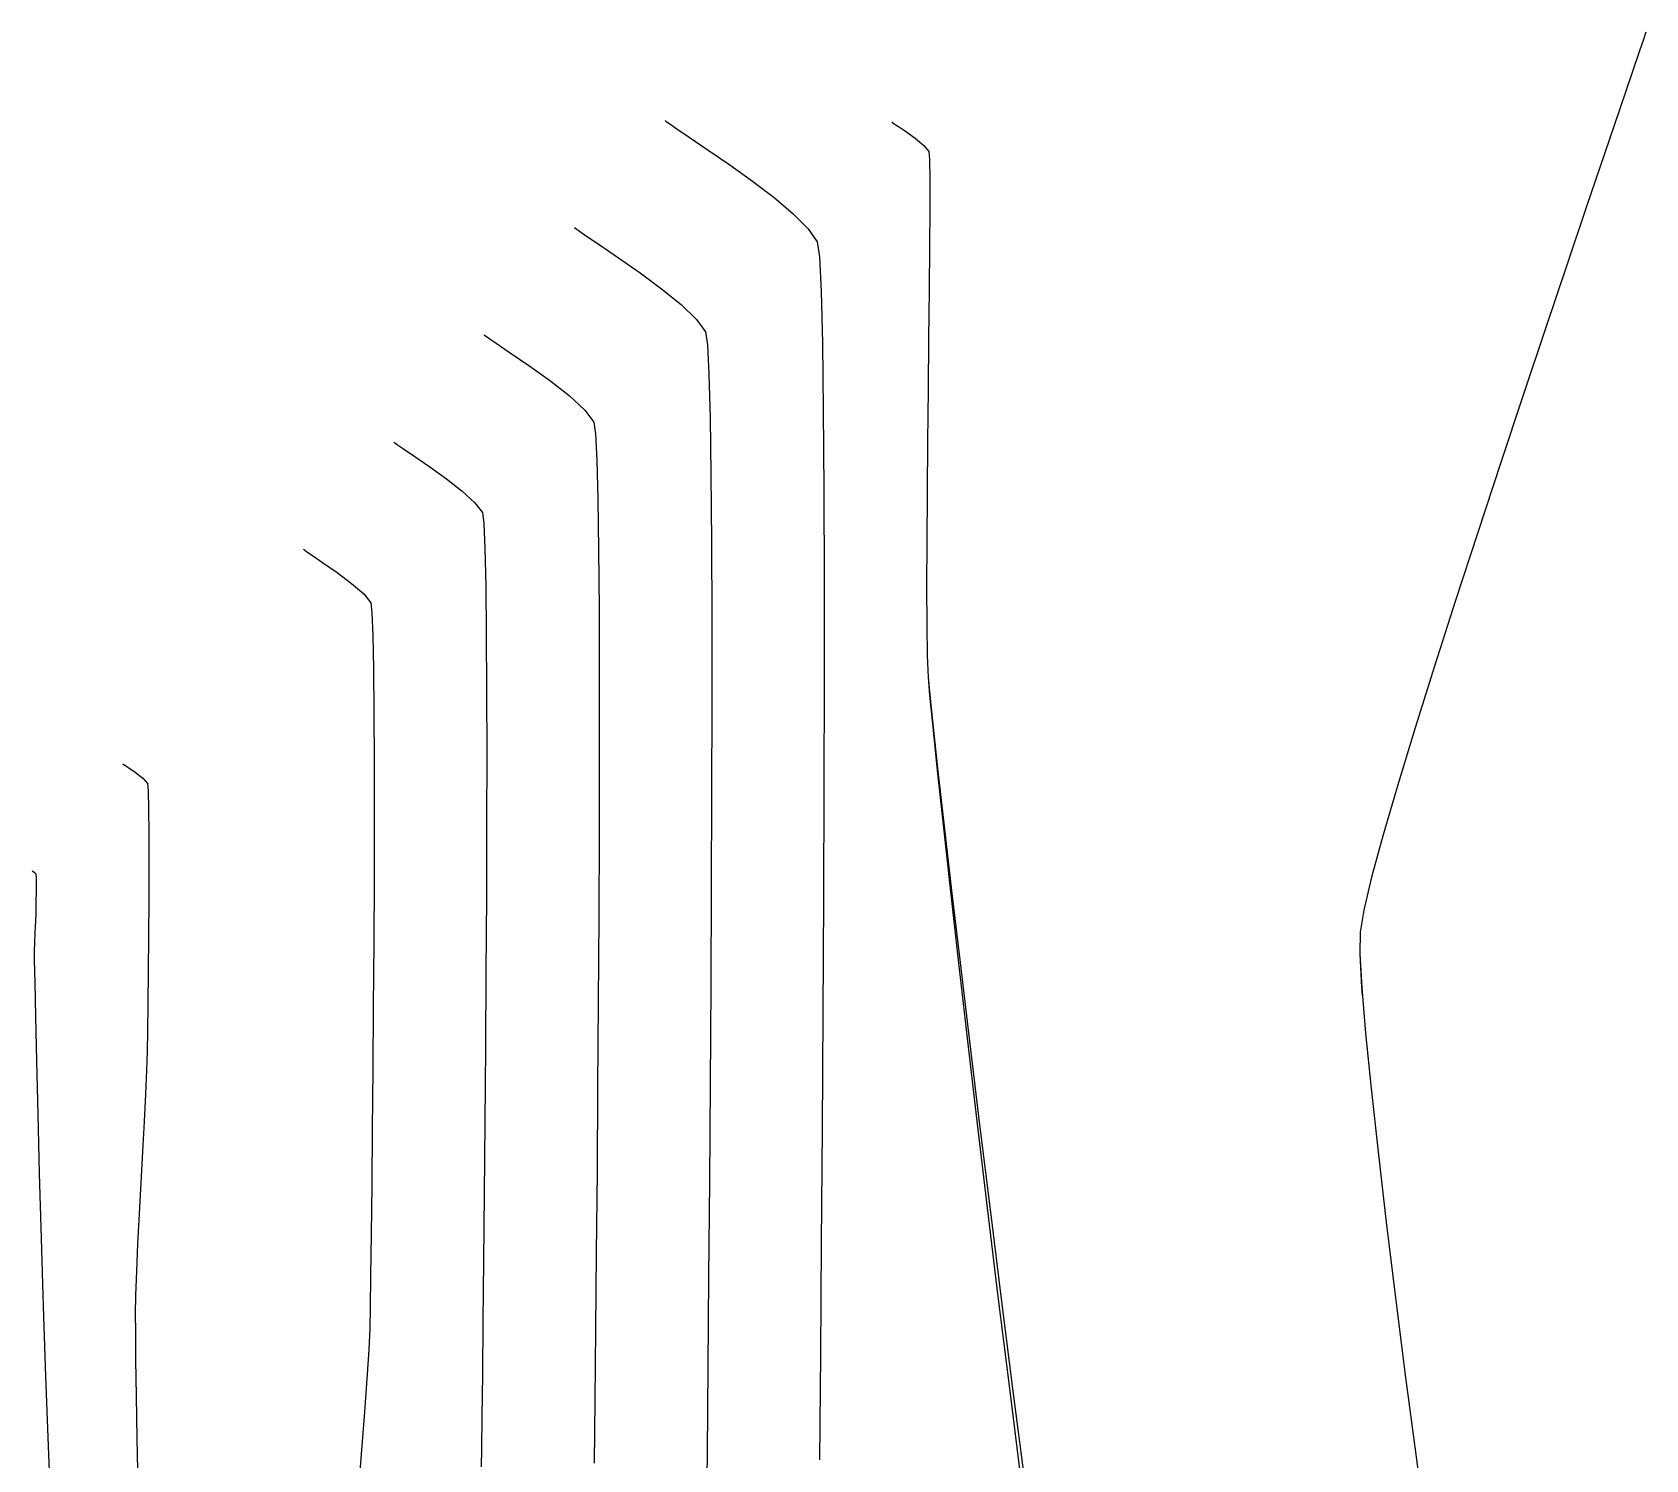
# Model space of a CAD drawing. Header units: metres. Extents: x 708868 to 711043, y 5411316 to 5413138.
# Drawn here: x 708940.7 to 709007.5, y 5412151.3 to 5412210.4 of the extents above; entities that cross this region are included whole.
import ezdxf

# ---------------------------------------------------------------- set-up
doc = ezdxf.new("R2010")
doc.units = ezdxf.units.M
for name, color, linetype in [('Rionegro 2010_Contours', 7, 'Continuous'), ('Rionegro 2014_Contours', 7, 'Continuous'), ('Rionegro 2018_Contours', 7, 'Continuous')]:
    doc.layers.add(name, color=color, linetype=linetype)

msp = doc.modelspace()

# ---------------------------------------------------------------- linework, layer by layer
at = {"layer": 'Rionegro 2010_Contours'}
for points in [[(709007.493, 5412210.406, 232), (709007.469, 5412210.329, 232), (709007.397, 5412210.112, 232), (709007.237, 5412209.635, 232), (709006.933, 5412208.739, 232), (709006.423, 5412207.238, 232), (709005.787, 5412205.371, 232), (709005.048, 5412203.194, 232), (709004.226, 5412200.766, 232), (709003.342, 5412198.145, 232), (709002.419, 5412195.389, 232), (709001.477, 5412192.556, 232), (709000.537, 5412189.704, 232), (708999.621, 5412186.89, 232), (708998.751, 5412184.174, 232), (708997.947, 5412181.612, 232), (708997.231, 5412179.264, 232), (708996.624, 5412177.186, 232), (708996.147, 5412175.437, 232), (708995.822, 5412174.075, 232), (708995.67, 5412173.158, 232), (708995.661, 5412172.271, 232), (708995.734, 5412170.866, 232), (708995.76, 5412170.54, 232)], [(708976.287, 5412206.694, 231), (708976.312, 5412206.675, 231), (708976.389, 5412206.621, 231), (708976.557, 5412206.507, 231), (708976.85, 5412206.308, 231), (708977.253, 5412206.018, 231), (708977.608, 5412205.724, 231), (708977.816, 5412205.475, 231), (708977.844, 5412205.137, 231), (708977.857, 5412204.322, 231), (708977.857, 5412203.101, 231), (708977.848, 5412201.549, 231), (708977.832, 5412199.736, 231), (708977.81, 5412197.737, 231), (708977.787, 5412195.623, 231), (708977.765, 5412193.467, 231), (708977.746, 5412191.342, 231), (708977.732, 5412189.319, 231), (708977.727, 5412187.473, 231), (708977.733, 5412185.874, 231), (708977.752, 5412184.597, 231), (708977.787, 5412183.713, 231), (708977.851, 5412182.969, 231), (708977.981, 5412181.664, 231), (708978.17, 5412179.855, 231), (708978.412, 5412177.603, 231), (708978.703, 5412174.966, 231), (708979.036, 5412172.004, 231), (708979.406, 5412168.776, 231), (708979.807, 5412165.341, 231), (708980.233, 5412161.759, 231), (708980.678, 5412158.088, 231), (708981.138, 5412154.389, 231), (708981.605, 5412150.72, 231)], [(708963.157, 5412202.321, 229), (708963.209, 5412202.281, 229), (708963.351, 5412202.179, 229), (708963.648, 5412201.974, 229), (708964.173, 5412201.619, 229), (708964.978, 5412201.072, 229), (708965.867, 5412200.449, 229), (708966.756, 5412199.79, 229), (708967.56, 5412199.135, 229), (708968.195, 5412198.525, 229), (708968.576, 5412198.001, 229), (708968.653, 5412197.464, 229), (708968.715, 5412196.259, 229), (708968.763, 5412194.455, 229), (708968.797, 5412192.122, 229), (708968.819, 5412189.33, 229), (708968.83, 5412186.15, 229), (708968.831, 5412182.652, 229), (708968.824, 5412178.906, 229), (708968.809, 5412174.982, 229), (708968.789, 5412170.95, 229), (708968.763, 5412166.881, 229), (708968.734, 5412162.844, 229), (708968.702, 5412158.911, 229), (708968.669, 5412155.15, 229), (708968.636, 5412151.633, 229), (708968.603, 5412148.429, 229)], [(708959.416, 5412197.883, 228), (708959.466, 5412197.844, 228), (708959.608, 5412197.743, 228), (708959.911, 5412197.535, 228), (708960.448, 5412197.173, 228), (708961.256, 5412196.619, 228), (708962.116, 5412196.001, 228), (708962.924, 5412195.368, 228), (708963.572, 5412194.772, 228), (708963.956, 5412194.263, 228), (708964.024, 5412193.783, 228), (708964.078, 5412192.701, 228), (708964.119, 5412191.083, 228), (708964.148, 5412188.994, 228), (708964.166, 5412186.501, 228), (708964.174, 5412183.668, 228), (708964.174, 5412180.563, 228), (708964.166, 5412177.251, 228), (708964.152, 5412173.797, 228), (708964.133, 5412170.268, 228), (708964.109, 5412166.729, 228), (708964.083, 5412163.246, 228), (708964.054, 5412159.885, 228), (708964.025, 5412156.711, 228), (708963.995, 5412153.792, 228), (708963.968, 5412151.191, 228)], [(708955.674, 5412193.446, 227), (708955.714, 5412193.414, 227), (708955.829, 5412193.332, 227), (708956.073, 5412193.165, 227), (708956.506, 5412192.873, 227), (708957.158, 5412192.426, 227), (708957.852, 5412191.927, 227), (708958.503, 5412191.417, 227), (708959.027, 5412190.936, 227), (708959.336, 5412190.526, 227), (708959.396, 5412190.073, 227), (708959.443, 5412189.041, 227), (708959.477, 5412187.501, 227), (708959.5, 5412185.523, 227), (708959.513, 5412183.176, 227), (708959.517, 5412180.531, 227), (708959.513, 5412177.658, 227), (708959.503, 5412174.627, 227), (708959.486, 5412171.508, 227), (708959.466, 5412168.371, 227), (708959.442, 5412165.286, 227), (708959.416, 5412162.322, 227), (708959.39, 5412159.552, 227), (708959.363, 5412157.043, 227), (708959.339, 5412154.866, 227), (708959.316, 5412153.092, 227), (708959.298, 5412151.791, 227), (708959.284, 5412151.031, 227)], [(708951.932, 5412189.008, 226), (708951.969, 5412188.98, 226), (708952.076, 5412188.903, 226), (708952.31, 5412188.744, 226), (708952.722, 5412188.466, 226), (708953.324, 5412188.046, 226), (708953.926, 5412187.594, 226), (708954.424, 5412187.158, 226), (708954.716, 5412186.788, 226), (708954.767, 5412186.38, 226), (708954.806, 5412185.444, 226), (708954.833, 5412184.051, 226), (708954.85, 5412182.272, 226), (708954.858, 5412180.179, 226), (708954.858, 5412177.843, 226), (708954.852, 5412175.334, 226), (708954.839, 5412172.725, 226), (708954.823, 5412170.086, 226), (708954.803, 5412167.488, 226), (708954.78, 5412165.003, 226), (708954.757, 5412162.702, 226), (708954.734, 5412160.657, 226), (708954.712, 5412158.937, 226), (708954.692, 5412157.616, 226), (708954.677, 5412156.763, 226), (708954.637, 5412155.887, 226), (708954.555, 5412154.658, 226), (708954.441, 5412153.136, 226), (708954.303, 5412151.381, 226), (708954.15, 5412149.452, 226)], [(708944.448, 5412180.133, 224), (708944.47, 5412180.117, 224), (708944.541, 5412180.067, 224), (708944.699, 5412179.961, 224), (708944.962, 5412179.778, 224), (708945.283, 5412179.529, 224), (708945.476, 5412179.313, 224), (708945.505, 5412179.005, 224), (708945.523, 5412178.28, 224), (708945.533, 5412177.229, 224), (708945.535, 5412175.941, 224), (708945.53, 5412174.505, 224), (708945.521, 5412173.01, 224), (708945.509, 5412171.545, 224), (708945.493, 5412170.2, 224), (708945.477, 5412169.064, 224), (708945.461, 5412168.225, 224), (708945.435, 5412167.446, 224), (708945.391, 5412166.462, 224), (708945.333, 5412165.323, 224), (708945.266, 5412164.082, 224), (708945.196, 5412162.79, 224), (708945.128, 5412161.498, 224), (708945.067, 5412160.257, 224), (708945.016, 5412159.119, 224), (708944.983, 5412158.134, 224), (708944.971, 5412157.356, 224), (708944.974, 5412156.616, 224), (708944.985, 5412155.462, 224), (708945.005, 5412153.965, 224), (708945.035, 5412152.2, 224), (708945.075, 5412150.239, 224)], [(708940.706, 5412175.696, 223), (708940.712, 5412175.691, 223), (708940.741, 5412175.67, 223), (708940.802, 5412175.625, 223), (708940.856, 5412175.576, 223), (708940.861, 5412175.364, 223), (708940.862, 5412174.891, 223), (708940.859, 5412174.356, 223), (708940.854, 5412173.957, 223), (708940.839, 5412173.61, 223), (708940.815, 5412173.163, 223), (708940.792, 5412172.717, 223), (708940.782, 5412172.37, 223), (708940.788, 5412172.004, 223), (708940.806, 5412171.077, 223), (708940.836, 5412169.66, 223), (708940.878, 5412167.823, 223), (708940.931, 5412165.635, 223), (708940.995, 5412163.167, 223), (708941.07, 5412160.489, 223), (708941.156, 5412157.671, 223), (708941.252, 5412154.783, 223), (708941.359, 5412151.895, 223), (708941.477, 5412149.078, 223)]]:
    msp.add_polyline3d(points, dxfattribs=at)
at = {"layer": 'Rionegro 2014_Contours'}
for points in [[(709007.493, 5412210.406, 232), (709007.469, 5412210.329, 232), (709007.397, 5412210.112, 232), (709007.237, 5412209.635, 232), (709006.933, 5412208.739, 232), (709006.423, 5412207.238, 232), (709005.787, 5412205.371, 232), (709005.048, 5412203.194, 232), (709004.226, 5412200.766, 232), (709003.342, 5412198.145, 232), (709002.419, 5412195.389, 232), (709001.477, 5412192.556, 232), (709000.537, 5412189.704, 232), (708999.621, 5412186.89, 232), (708998.751, 5412184.174, 232), (708997.947, 5412181.612, 232), (708997.231, 5412179.264, 232), (708996.624, 5412177.186, 232), (708996.147, 5412175.437, 232), (708995.822, 5412174.075, 232), (708995.67, 5412173.158, 232), (708995.663, 5412172.268, 232), (708995.742, 5412170.855, 232), (708995.899, 5412168.977, 232), (708996.125, 5412166.696, 232), (708996.412, 5412164.071, 232), (708996.751, 5412161.163, 232), (708997.135, 5412158.031, 232), (708997.553, 5412154.736, 232), (708997.999, 5412151.338, 232), (708998.464, 5412147.896, 232)], [(708966.899, 5412206.758, 230), (708966.952, 5412206.717, 230), (708967.093, 5412206.615, 230), (708967.383, 5412206.414, 230), (708967.895, 5412206.067, 230), (708968.687, 5412205.531, 230), (708969.583, 5412204.913, 230), (708970.513, 5412204.245, 230), (708971.409, 5412203.561, 230), (708972.2, 5412202.893, 230), (708972.819, 5412202.274, 230), (708973.196, 5412201.738, 230), (708973.286, 5412201.106, 230), (708973.357, 5412199.68, 230), (708973.411, 5412197.544, 230), (708973.45, 5412194.783, 230), (708973.474, 5412191.48, 230), (708973.485, 5412187.722, 230), (708973.485, 5412183.59, 230), (708973.475, 5412179.171, 230), (708973.457, 5412174.547, 230), (708973.432, 5412169.804, 230), (708973.401, 5412165.025, 230), (708973.366, 5412160.296, 230), (708973.328, 5412155.699, 230), (708973.29, 5412151.32, 230)], [(708976.287, 5412206.694, 231), (708976.312, 5412206.675, 231), (708976.389, 5412206.621, 231), (708976.557, 5412206.507, 231), (708976.85, 5412206.308, 231), (708977.253, 5412206.018, 231), (708977.608, 5412205.724, 231), (708977.816, 5412205.475, 231), (708977.844, 5412205.137, 231), (708977.857, 5412204.322, 231), (708977.857, 5412203.101, 231), (708977.848, 5412201.549, 231), (708977.832, 5412199.736, 231), (708977.81, 5412197.737, 231), (708977.787, 5412195.623, 231), (708977.765, 5412193.467, 231), (708977.746, 5412191.342, 231), (708977.732, 5412189.319, 231), (708977.727, 5412187.473, 231), (708977.733, 5412185.874, 231), (708977.752, 5412184.597, 231), (708977.787, 5412183.713, 231), (708977.854, 5412182.966, 231), (708977.991, 5412181.65, 231), (708978.192, 5412179.825, 231), (708978.449, 5412177.551, 231), (708978.758, 5412174.89, 231), (708979.11, 5412171.902, 231), (708979.5, 5412168.646, 231), (708979.92, 5412165.183, 231), (708980.365, 5412161.575, 231), (708980.828, 5412157.88, 231), (708981.302, 5412154.16, 231), (708981.781, 5412150.474, 231)], [(708963.157, 5412202.321, 229), (708963.209, 5412202.281, 229), (708963.351, 5412202.179, 229), (708963.648, 5412201.974, 229), (708964.173, 5412201.619, 229), (708964.978, 5412201.072, 229), (708965.867, 5412200.449, 229), (708966.756, 5412199.79, 229), (708967.56, 5412199.135, 229), (708968.195, 5412198.525, 229), (708968.576, 5412198.001, 229), (708968.653, 5412197.464, 229), (708968.715, 5412196.259, 229), (708968.763, 5412194.455, 229), (708968.797, 5412192.122, 229), (708968.819, 5412189.33, 229), (708968.83, 5412186.15, 229), (708968.831, 5412182.652, 229), (708968.824, 5412178.906, 229), (708968.809, 5412174.982, 229), (708968.789, 5412170.95, 229), (708968.763, 5412166.881, 229), (708968.734, 5412162.844, 229), (708968.702, 5412158.911, 229), (708968.669, 5412155.15, 229), (708968.636, 5412151.633, 229), (708968.603, 5412148.429, 229)], [(708959.416, 5412197.883, 228), (708959.466, 5412197.844, 228), (708959.608, 5412197.743, 228), (708959.911, 5412197.535, 228), (708960.448, 5412197.173, 228), (708961.256, 5412196.619, 228), (708962.116, 5412196.001, 228), (708962.924, 5412195.368, 228), (708963.572, 5412194.772, 228), (708963.956, 5412194.263, 228), (708964.024, 5412193.783, 228), (708964.078, 5412192.701, 228), (708964.119, 5412191.083, 228), (708964.148, 5412188.994, 228), (708964.166, 5412186.501, 228), (708964.174, 5412183.668, 228), (708964.174, 5412180.563, 228), (708964.166, 5412177.251, 228), (708964.152, 5412173.797, 228), (708964.133, 5412170.268, 228), (708964.109, 5412166.729, 228), (708964.083, 5412163.246, 228), (708964.054, 5412159.885, 228), (708964.025, 5412156.711, 228), (708963.995, 5412153.792, 228), (708963.968, 5412151.191, 228)], [(708955.674, 5412193.446, 227), (708955.714, 5412193.414, 227), (708955.829, 5412193.332, 227), (708956.073, 5412193.165, 227), (708956.506, 5412192.873, 227), (708957.158, 5412192.426, 227), (708957.852, 5412191.927, 227), (708958.503, 5412191.417, 227), (708959.027, 5412190.936, 227), (708959.336, 5412190.526, 227), (708959.396, 5412190.073, 227), (708959.443, 5412189.041, 227), (708959.477, 5412187.501, 227), (708959.5, 5412185.523, 227), (708959.513, 5412183.176, 227), (708959.517, 5412180.531, 227), (708959.513, 5412177.658, 227), (708959.503, 5412174.627, 227), (708959.486, 5412171.508, 227), (708959.466, 5412168.371, 227), (708959.442, 5412165.286, 227), (708959.416, 5412162.322, 227), (708959.39, 5412159.552, 227), (708959.363, 5412157.043, 227), (708959.339, 5412154.866, 227), (708959.316, 5412153.092, 227), (708959.298, 5412151.791, 227), (708959.284, 5412151.031, 227)], [(708951.932, 5412189.008, 226), (708951.969, 5412188.98, 226), (708952.076, 5412188.903, 226), (708952.31, 5412188.744, 226), (708952.722, 5412188.466, 226), (708953.324, 5412188.046, 226), (708953.926, 5412187.594, 226), (708954.424, 5412187.158, 226), (708954.716, 5412186.788, 226), (708954.767, 5412186.38, 226), (708954.806, 5412185.444, 226), (708954.833, 5412184.051, 226), (708954.85, 5412182.272, 226), (708954.858, 5412180.179, 226), (708954.858, 5412177.843, 226), (708954.852, 5412175.334, 226), (708954.839, 5412172.725, 226), (708954.823, 5412170.086, 226), (708954.803, 5412167.488, 226), (708954.78, 5412165.003, 226), (708954.757, 5412162.702, 226), (708954.734, 5412160.657, 226), (708954.712, 5412158.937, 226), (708954.692, 5412157.616, 226), (708954.677, 5412156.763, 226), (708954.637, 5412155.887, 226), (708954.555, 5412154.658, 226), (708954.441, 5412153.136, 226), (708954.303, 5412151.381, 226), (708954.15, 5412149.452, 226)], [(708944.448, 5412180.133, 224), (708944.47, 5412180.117, 224), (708944.541, 5412180.067, 224), (708944.699, 5412179.961, 224), (708944.962, 5412179.778, 224), (708945.283, 5412179.529, 224), (708945.476, 5412179.313, 224), (708945.505, 5412179.005, 224), (708945.523, 5412178.28, 224), (708945.533, 5412177.229, 224), (708945.535, 5412175.941, 224), (708945.53, 5412174.505, 224), (708945.521, 5412173.01, 224), (708945.509, 5412171.545, 224), (708945.493, 5412170.2, 224), (708945.477, 5412169.064, 224), (708945.461, 5412168.225, 224), (708945.435, 5412167.446, 224), (708945.391, 5412166.462, 224), (708945.333, 5412165.323, 224), (708945.266, 5412164.082, 224), (708945.196, 5412162.79, 224), (708945.128, 5412161.498, 224), (708945.067, 5412160.257, 224), (708945.016, 5412159.119, 224), (708944.983, 5412158.134, 224), (708944.971, 5412157.356, 224), (708944.974, 5412156.616, 224), (708944.985, 5412155.462, 224), (708945.005, 5412153.965, 224), (708945.035, 5412152.2, 224), (708945.075, 5412150.239, 224)], [(708940.706, 5412175.696, 223), (708940.712, 5412175.691, 223), (708940.741, 5412175.67, 223), (708940.802, 5412175.625, 223), (708940.856, 5412175.576, 223), (708940.861, 5412175.364, 223), (708940.862, 5412174.891, 223), (708940.859, 5412174.356, 223), (708940.854, 5412173.957, 223), (708940.839, 5412173.61, 223), (708940.815, 5412173.163, 223), (708940.792, 5412172.717, 223), (708940.782, 5412172.37, 223), (708940.788, 5412172.004, 223), (708940.806, 5412171.077, 223), (708940.836, 5412169.66, 223), (708940.878, 5412167.823, 223), (708940.931, 5412165.635, 223), (708940.995, 5412163.167, 223), (708941.07, 5412160.489, 223), (708941.156, 5412157.671, 223), (708941.252, 5412154.783, 223), (708941.359, 5412151.895, 223), (708941.477, 5412149.078, 223)]]:
    msp.add_polyline3d(points, dxfattribs=at)
at = {"layer": 'Rionegro 2018_Contours'}
for points in [[(709007.493, 5412210.406, 232), (709007.469, 5412210.329, 232), (709007.397, 5412210.112, 232), (709007.237, 5412209.635, 232), (709006.933, 5412208.739, 232), (709006.423, 5412207.238, 232), (709005.787, 5412205.371, 232), (709005.048, 5412203.194, 232), (709004.226, 5412200.766, 232), (709003.342, 5412198.145, 232), (709002.419, 5412195.389, 232), (709001.477, 5412192.556, 232), (709000.537, 5412189.704, 232), (708999.621, 5412186.89, 232), (708998.751, 5412184.174, 232), (708997.947, 5412181.612, 232), (708997.231, 5412179.264, 232), (708996.624, 5412177.186, 232), (708996.147, 5412175.437, 232), (708995.822, 5412174.075, 232), (708995.67, 5412173.158, 232), (708995.663, 5412172.268, 232), (708995.742, 5412170.855, 232), (708995.899, 5412168.977, 232), (708996.125, 5412166.696, 232), (708996.412, 5412164.071, 232), (708996.751, 5412161.163, 232), (708997.135, 5412158.031, 232), (708997.553, 5412154.736, 232), (708997.999, 5412151.338, 232), (708998.464, 5412147.896, 232)], [(708966.899, 5412206.758, 230), (708966.952, 5412206.717, 230), (708967.093, 5412206.615, 230), (708967.383, 5412206.414, 230), (708967.895, 5412206.067, 230), (708968.687, 5412205.531, 230), (708969.583, 5412204.913, 230), (708970.513, 5412204.245, 230), (708971.409, 5412203.561, 230), (708972.2, 5412202.893, 230), (708972.819, 5412202.274, 230), (708973.196, 5412201.738, 230), (708973.286, 5412201.106, 230), (708973.357, 5412199.68, 230), (708973.411, 5412197.544, 230), (708973.45, 5412194.783, 230), (708973.474, 5412191.48, 230), (708973.485, 5412187.722, 230), (708973.485, 5412183.59, 230), (708973.475, 5412179.171, 230), (708973.457, 5412174.547, 230), (708973.432, 5412169.804, 230), (708973.401, 5412165.025, 230), (708973.366, 5412160.296, 230), (708973.328, 5412155.699, 230), (708973.29, 5412151.32, 230)], [(708976.287, 5412206.694, 231), (708976.312, 5412206.675, 231), (708976.389, 5412206.621, 231), (708976.557, 5412206.507, 231), (708976.85, 5412206.308, 231), (708977.253, 5412206.018, 231), (708977.608, 5412205.724, 231), (708977.816, 5412205.475, 231), (708977.844, 5412205.137, 231), (708977.857, 5412204.322, 231), (708977.857, 5412203.101, 231), (708977.848, 5412201.549, 231), (708977.832, 5412199.736, 231), (708977.81, 5412197.737, 231), (708977.787, 5412195.623, 231), (708977.765, 5412193.467, 231), (708977.746, 5412191.342, 231), (708977.732, 5412189.319, 231), (708977.727, 5412187.473, 231), (708977.733, 5412185.874, 231), (708977.752, 5412184.597, 231), (708977.787, 5412183.713, 231), (708977.854, 5412182.966, 231), (708977.991, 5412181.65, 231), (708978.192, 5412179.825, 231), (708978.449, 5412177.551, 231), (708978.758, 5412174.89, 231), (708979.11, 5412171.902, 231), (708979.5, 5412168.646, 231), (708979.92, 5412165.183, 231), (708980.365, 5412161.575, 231), (708980.828, 5412157.88, 231), (708981.302, 5412154.16, 231), (708981.781, 5412150.474, 231)], [(708963.157, 5412202.321, 229), (708963.209, 5412202.281, 229), (708963.351, 5412202.179, 229), (708963.648, 5412201.974, 229), (708964.173, 5412201.619, 229), (708964.978, 5412201.072, 229), (708965.867, 5412200.449, 229), (708966.756, 5412199.79, 229), (708967.56, 5412199.135, 229), (708968.195, 5412198.525, 229), (708968.576, 5412198.001, 229), (708968.653, 5412197.464, 229), (708968.715, 5412196.259, 229), (708968.763, 5412194.455, 229), (708968.797, 5412192.122, 229), (708968.819, 5412189.33, 229), (708968.83, 5412186.15, 229), (708968.831, 5412182.652, 229), (708968.824, 5412178.906, 229), (708968.809, 5412174.982, 229), (708968.789, 5412170.95, 229), (708968.763, 5412166.881, 229), (708968.734, 5412162.844, 229), (708968.702, 5412158.911, 229), (708968.669, 5412155.15, 229), (708968.636, 5412151.633, 229), (708968.603, 5412148.429, 229)], [(708959.416, 5412197.883, 228), (708959.466, 5412197.844, 228), (708959.608, 5412197.743, 228), (708959.911, 5412197.535, 228), (708960.448, 5412197.173, 228), (708961.256, 5412196.619, 228), (708962.116, 5412196.001, 228), (708962.924, 5412195.368, 228), (708963.572, 5412194.772, 228), (708963.956, 5412194.263, 228), (708964.024, 5412193.783, 228), (708964.078, 5412192.701, 228), (708964.119, 5412191.083, 228), (708964.148, 5412188.994, 228), (708964.166, 5412186.501, 228), (708964.174, 5412183.668, 228), (708964.174, 5412180.563, 228), (708964.166, 5412177.251, 228), (708964.152, 5412173.797, 228), (708964.133, 5412170.268, 228), (708964.109, 5412166.729, 228), (708964.083, 5412163.246, 228), (708964.054, 5412159.885, 228), (708964.025, 5412156.711, 228), (708963.995, 5412153.792, 228), (708963.968, 5412151.191, 228)], [(708955.674, 5412193.446, 227), (708955.714, 5412193.414, 227), (708955.829, 5412193.332, 227), (708956.073, 5412193.165, 227), (708956.506, 5412192.873, 227), (708957.158, 5412192.426, 227), (708957.852, 5412191.927, 227), (708958.503, 5412191.417, 227), (708959.027, 5412190.936, 227), (708959.336, 5412190.526, 227), (708959.396, 5412190.073, 227), (708959.443, 5412189.041, 227), (708959.477, 5412187.501, 227), (708959.5, 5412185.523, 227), (708959.513, 5412183.176, 227), (708959.517, 5412180.531, 227), (708959.513, 5412177.658, 227), (708959.503, 5412174.627, 227), (708959.486, 5412171.508, 227), (708959.466, 5412168.371, 227), (708959.442, 5412165.286, 227), (708959.416, 5412162.322, 227), (708959.39, 5412159.552, 227), (708959.363, 5412157.043, 227), (708959.339, 5412154.866, 227), (708959.316, 5412153.092, 227), (708959.298, 5412151.791, 227), (708959.284, 5412151.031, 227)]]:
    msp.add_polyline3d(points, dxfattribs=at)

doc.saveas('drawing.dxf')
